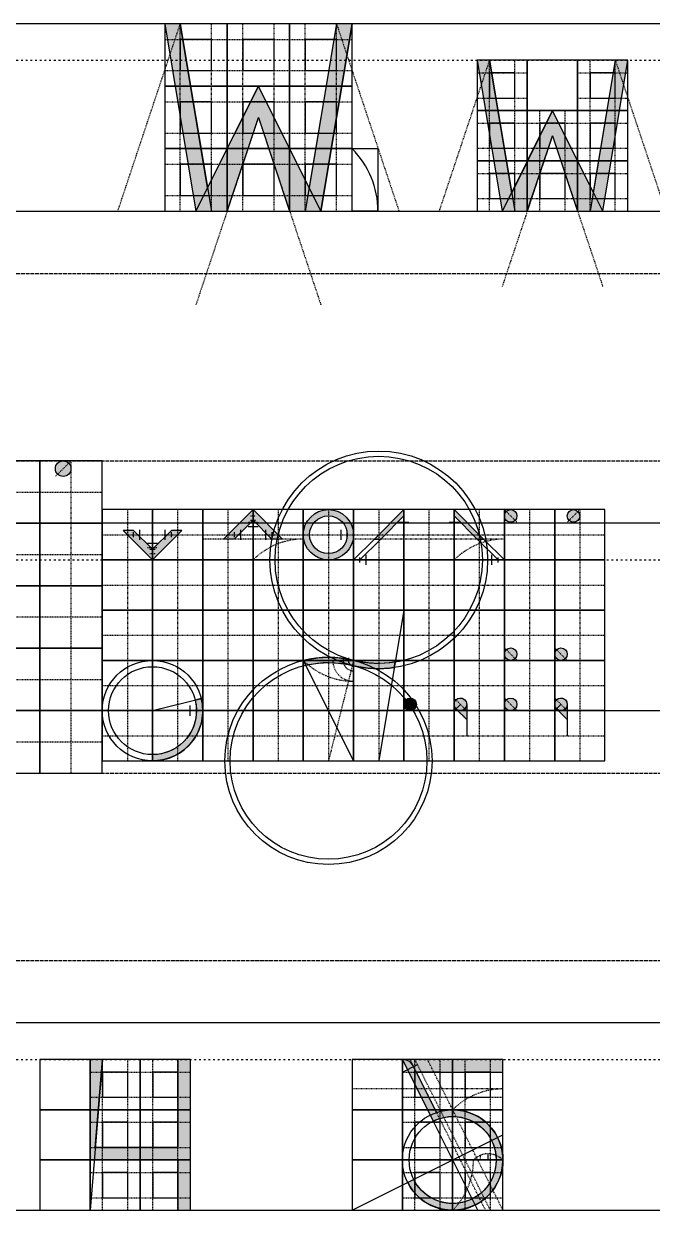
# Model space of a CAD drawing. Header units: millimetres. Extents: x -19 to 3010, y -292 to 470.
# Drawn here: x 2672.4 to 2773, y -80 to 110 of the extents above; entities that cross this region are included whole.
import ezdxf

# ---------------------------------------------------------------- set-up
doc = ezdxf.new("R2010")
doc.units = ezdxf.units.MM
doc.linetypes.add('ACAD_ISO02W100', pattern=[15, 12, -3])
doc.linetypes.add('ACAD_ISO03W100', pattern=[30, 12, -18])
for name, color, linetype in [('GUIDES', 252, 'Continuous'), ('guides_minor', 12, 'Continuous'), ('Lettering', 7, 'Continuous'), ('LINES', 252, 'Continuous'), ('Outlines', 5, 'Continuous')]:
    doc.layers.add(name, color=color, linetype=linetype)

msp = doc.modelspace()

# ---------------------------------------------------------------- hatches: boundary and pattern name
at = {"layer": 'Lettering'}
h = msp.add_hatch(color=256, dxfattribs=at)
h.dxf.hatch_style = 1
h.paths.add_polyline_path([(2695, 110), (2700, 80), (2705, 80), (2710, 95), (2715, 80), (2720, 80), (2725, 110), (2722.5, 110), (2718.125, 83.75), (2710, 100), (2701.875, 83.75), (2697.5, 110)])
h = msp.add_hatch(color=256, dxfattribs=at)
h.dxf.hatch_style = 1
h.paths.add_polyline_path([(2745, 104.142135623731), (2749.023689270622, 80), (2753.047378541244, 79.99999999999994), (2757.071067811865, 92.07106781186542), (2761.094757082487, 80), (2765.118446353109, 80), (2769.142135623731, 104.142135623731), (2767.13029098842, 104.142135623731), (2763.609562876626, 83.01776695296684), (2757.071067811865, 96.09475708248729), (2750.547399266526, 82.92880783643868), (2747.011844635311, 104.142135623731)])
h = msp.add_hatch(color=256, dxfattribs=at)
h.dxf.hatch_style = 1
edge = h.paths.add_edge_path()
edge.add_arc((2678.75, 38.74999999999997), 1.25, 0, 360)
edge = h.paths.add_edge_path()
edge.add_arc((2666.25, 38.74999999999997), 1.25, 0, 360)
h = msp.add_hatch(color=256, dxfattribs=at)
h.dxf.hatch_style = 1
h.paths.add_polyline_path([(2704.42809041582, 27.47546895706417), (2709.142135623731, 32.18951416497447), (2713.856180831641, 27.47546895706417), (2712.159902576697, 27.47546895706417), (2709.142135623731, 30.49323591003052), (2706.124368670765, 27.47546895706416)])
h = msp.add_hatch(color=256, dxfattribs=at)
h.dxf.hatch_style = 1
edge = h.paths.add_edge_path(flags=16)
edge.add_arc((2721.213203435596, 28.16582489435266), 3.017766952966356, 0, 360)
edge = h.paths.add_edge_path()
edge.add_arc((2721.213203435596, 28.16582489435267), 4.023689270621809, 0, 360)
h = msp.add_hatch(color=256, dxfattribs=at)
h.dxf.hatch_style = 1
h.paths.add_polyline_path([(2733.284271247462, 32.18951416497447), (2728.570226039551, 27.47546895706417), (2729.576148357207, 27.47546895706417), (2733.284271247462, 31.18359184731901)])
h = msp.add_hatch(color=256, dxfattribs=at)
h.dxf.hatch_style = 1
h.paths.add_polyline_path([(2741.331649788705, 32.18951416497447), (2741.331649788705, 31.18359184731901), (2745.039772678961, 27.47546895706417), (2746.045694996616, 27.47546895706417)])
h = msp.add_hatch(color=256, dxfattribs=at)
h.dxf.hatch_style = 1
edge = h.paths.add_edge_path()
edge.add_arc((2760.444173824158, 31.18359184731899), 1.005922317655452, 0, 360)
edge = h.paths.add_edge_path()
edge.add_arc((2750.384950647604, 31.18359184731899), 1.005922317655452, 0, 360)
h = msp.add_hatch(color=256, dxfattribs=at)
h.dxf.hatch_style = 1
h.paths.add_polyline_path([(2688.333333333333, 28.85618083164115), (2693.047378541243, 24.14213562373085), (2697.761423749153, 28.85618083164115), (2696.06514549421, 28.85618083164115), (2693.047378541243, 25.8384138786748), (2690.029611588277, 28.85618083164116)])
h = msp.add_hatch(color=256, dxfattribs=at)
h.dxf.hatch_style = 1
edge = h.paths.add_edge_path()
edge.add_arc((2750.384950647604, 1.005922317655475), 1.005922317655452, 0, 360)
edge = h.paths.add_edge_path()
edge.add_arc((2750.384950647604, 9.053300858899092), 1.005922317655452, 0, 360)
h = msp.add_hatch(color=256, dxfattribs=at)
h.dxf.hatch_style = 1
edge = h.paths.add_edge_path()
edge.add_arc((2758.432329188849, 9.053300858899092), 1.005922317655452, 0, 360)
edge = h.paths.add_edge_path()
edge.add_arc((2758.432329188849, 1.005922317655476), 1.005922317655219, -1.1368683772161603e-13, 225.0000000000313, ccw=False)
edge.add_line((2759.438251506504, 1.005922317655475), (2759.438251506505, -1.422588984321918))
edge.add_line((2759.438251506505, -1.422588984321918), (2757.721034696688, 0.2946278254941936))
h = msp.add_hatch(color=256, dxfattribs=at)
h.dxf.hatch_style = 1
edge = h.paths.add_edge_path()
edge.add_arc((2729.26058197684, 24.14213562373189), 16.59009586743925, 255.9637565320735, 279.1389823702931, ccw=False)
edge.add_arc((2721.213203435596, -8.047378541242836), 16.5900958674374, 75.96375653207352, 104.0362434679265)
edge.add_line((2717.189514164975, 8.047378541243623), (2717.573685234936, 7.27903640131992))
edge.add_arc((2721.225994181081, -8.003956049329037), 15.71334524805838, 75.77514619565108, 103.44038869516112, ccw=False)
edge.add_arc((2729.262650236139, 24.09713298288808), 17.37859367823607, 256.0978828595977, 278.233587215712)
edge.add_line((2731.75142340301, 6.897670015775185), (2731.895584216388, 7.762634896041704))
h = msp.add_hatch(color=256, dxfattribs=at)
h.dxf.hatch_style = 1
edge = h.paths.add_edge_path()
edge.add_line((2700.854482478861, 1.951775984404504), (2699.878594486659, 1.707803986353935))
edge.add_arc((2693.047378541244, -7.593925488436071e-14), 7.041456223588258, -90.0000000000037, 14.036243467926909, ccw=False)
edge.add_line((2693.047378541243, -7.041456223588165), (2693.047378541243, -8.047378541243617))
edge.add_arc((2693.047378541244, -4.587441537751147e-13), 8.047378541243159, 269.9999999999935, 374.0362434679309)
h = msp.add_hatch(color=256, dxfattribs=at)
h.dxf.hatch_style = 1
edge = h.paths.add_edge_path()
edge.add_arc((2734.290193565118, 1.005922317655475), 1.005922317655452, 0, 360)
h = msp.add_hatch(color=256, dxfattribs=at)
h.dxf.hatch_style = 1
edge = h.paths.add_edge_path()
edge.add_arc((2742.337572106361, 1.005922317655476), 1.005922317655541, -1.1368683772161603e-13, 225.000000000013, ccw=False)
edge.add_line((2743.343494424017, 1.005922317655475), (2743.343494424017, -1.422588984321918))
edge.add_line((2743.343494424017, -1.422588984321918), (2741.6262776142, 0.2946278254941936))
h = msp.add_hatch(color=256, dxfattribs=at)
h.dxf.hatch_style = 1
h.paths.add_polyline_path([(2683.047378541244, -55.85786437626905), (2683.047378541244, -71.95262145875631), (2697.13029098842, -71.95262145875631), (2697.13029098842, -80), (2699.142135623731, -80), (2699.142135623731, -55.85786437626906), (2697.13029098842, -55.85786437626906), (2697.13029098842, -69.9407768234455), (2683.88564713929, -69.94077682344545), (2685.059223176555, -55.85786437626906)])
h = msp.add_hatch(color=256, dxfattribs=at)
h.dxf.hatch_style = 1
edge = h.paths.add_edge_path()
edge.add_arc((2741.094757082487, -71.95262145875638), 8.047378541243566, 206.5650511770767, 468.6215464369924)
edge.add_line((2738.525102762481, -64.32653608933228), (2735.296689223605, -57.86970901157997))
edge.add_line((2735.296689223605, -57.86970901157997), (2749.142135623731, -57.86970901157995))
edge.add_line((2749.142135623731, -57.86970901157995), (2749.142135623731, -55.85786437626885))
edge.add_line((2749.142135623731, -55.85786437626885), (2733.047378541244, -55.85786437626885))
edge.add_line((2733.047378541244, -55.85786437626885), (2737.977434126503, -65.71797554678759))
edge.add_arc((2741.094757082487, -71.95262145875633), 6.970546037401691, -153.43494882292566, 116.56505117707891, ccw=False)
edge.add_line((2734.860111170518, -75.06994441474032), (2733.89696289893, -75.55151855053496))

# ---------------------------------------------------------------- linework, layer by layer
at = {"layer": 'GUIDES', "linetype": 'ACAD_ISO02W100', "ltscale": 0.005}
for p, q in [((2697.5, 100), (2697.5, 110)), ((2702.5, 100), (2702.5, 110)), ((2707.5, 100), (2707.5, 110)), ((2712.5, 100), (2712.5, 110)), ((2717.5, 100), (2717.5, 110)), ((2722.5, 100), (2722.5, 110)), ((2695, 107.5), (2705, 107.5)), ((2705, 107.5), (2715, 107.5)), ((2715, 107.5), (2725, 107.5)), ((2747.011844635311, 96.09475708248726), (2747.011844635311, 104.142135623731)), ((2751.035533905932, 96.09475708248726), (2751.035533905932, 104.142135623731)), ((2763.106601717798, 96.09475708248726), (2763.106601717798, 104.142135623731)), ((2767.13029098842, 96.09475708248726), (2767.13029098842, 104.142135623731)), ((2695, 102.5), (2705, 102.5)), ((2705, 102.5), (2715, 102.5)), ((2715, 102.5), (2725, 102.5)), ((2745, 102.13029098842), (2753.047378541244, 102.13029098842)), ((2761.094757082487, 102.13029098842), (2769.142135623731, 102.13029098842)), ((2697.5, 90), (2697.5, 100)), ((2702.5, 90), (2702.5, 100)), ((2707.5, 90), (2707.5, 100)), ((2712.5, 90), (2712.5, 100)), ((2717.5, 90), (2717.5, 100)), ((2722.5, 90), (2722.5, 100)), ((2695, 97.5), (2705, 97.5)), ((2705, 97.5), (2715, 97.5)), ((2715, 97.5), (2725, 97.5)), ((2745, 98.10660171779818), (2753.047378541244, 98.10660171779818)), ((2761.094757082487, 98.10660171779818), (2769.142135623731, 98.10660171779818)), ((2747.011844635311, 88.04737854124357), (2747.011844635311, 96.09475708248726)), ((2751.035533905932, 88.04737854124357), (2751.035533905932, 96.09475708248726)), ((2755.059223176554, 88.04737854124357), (2755.059223176554, 96.09475708248726)), ((2759.082912447176, 88.04737854124357), (2759.082912447176, 96.09475708248726)), ((2763.106601717798, 88.04737854124357), (2763.106601717798, 96.09475708248726)), ((2767.13029098842, 88.04737854124357), (2767.13029098842, 96.09475708248726)), ((2745, 94.08291244717634), (2753.047378541244, 94.08291244717634)), ((2753.047378541244, 94.08291244717634), (2761.094757082487, 94.08291244717634)), ((2761.094757082487, 94.08291244717634), (2769.142135623731, 94.08291244717634)), ((2695, 92.5), (2705, 92.5)), ((2705, 92.5), (2715, 92.5)), ((2715, 92.5), (2725, 92.5)), ((2697.5, 80), (2697.5, 90)), ((2702.5, 80), (2702.5, 90)), ((2707.5, 80), (2707.5, 90)), ((2712.5, 80), (2712.5, 90)), ((2717.5, 80), (2717.5, 90)), ((2722.5, 80), (2722.5, 90)), ((2745, 90.0592231765545), (2753.047378541244, 90.0592231765545)), ((2753.047378541244, 90.0592231765545), (2761.094757082487, 90.0592231765545)), ((2761.094757082487, 90.0592231765545), (2769.142135623731, 90.0592231765545)), ((2695, 87.5), (2705, 87.5)), ((2705, 87.5), (2715, 87.5)), ((2715, 87.5), (2725, 87.5)), ((2747.011844635311, 80), (2747.011844635311, 88.04737854124369)), ((2751.035533905932, 80), (2751.035533905932, 88.04737854124369)), ((2755.059223176554, 80), (2755.059223176554, 88.04737854124369)), ((2759.082912447176, 80), (2759.082912447176, 88.04737854124369)), ((2763.106601717798, 80), (2763.106601717798, 88.04737854124369)), ((2767.13029098842, 80), (2767.13029098842, 88.04737854124369)), ((2745, 86.03553390593277), (2753.047378541244, 86.03553390593277)), ((2753.047378541244, 86.03553390593277), (2761.094757082487, 86.03553390593277)), ((2761.094757082487, 86.03553390593277), (2769.142135623731, 86.03553390593277)), ((2695, 82.5), (2705, 82.5)), ((2705, 82.5), (2715, 82.5)), ((2715, 82.5), (2725, 82.5)), ((2745, 82.01184463531092), (2753.047378541244, 82.01184463531092)), ((2753.047378541244, 82.01184463531092), (2761.094757082487, 82.01184463531092)), ((2761.094757082487, 82.01184463531092), (2769.142135623731, 82.01184463531092)), ((2680, 40), (2680, -10)), ((2585, 35), (2685, 35)), ((2689.023689270622, 32.18951416497447), (2689.023689270622, -8.047378541243617)), ((2697.071067811866, 32.18951416497447), (2697.071067811866, -8.047378541243617)), ((2705.118446353109, 32.18951416497448), (2705.118446353109, -8.047378541243612)), ((2713.165824894353, 32.18951416497448), (2713.165824894353, -8.047378541243612)), ((2721.213203435596, 32.18951416497448), (2721.213203435596, -8.047378541243612)), ((2729.26058197684, 32.18951416497447), (2729.26058197684, -8.047378541243617)), ((2737.307960518084, 32.18951416497447), (2737.307960518084, -8.047378541243617)), ((2745.355339059327, 32.18951416497447), (2745.355339059327, -8.047378541243617)), ((2753.402717600571, 32.18951416497447), (2753.402717600571, -8.047378541243617)), ((2761.450096141814, 32.18951416497447), (2761.450096141814, -8.047378541243617)), ((2685, 28.16582489435266), (2765.473785412436, 28.16582489435266)), ((2585, 25), (2685, 25)), ((2685, 20.11844635310904), (2765.473785412436, 20.11844635310904)), ((2585, 15), (2685, 15)), ((2685, 12.07106781186543), (2765.473785412436, 12.07106781186543)), ((2585, 5), (2685, 5)), ((2685, 4.023689270621809), (2765.473785412436, 4.023689270621809)), ((2585, -5), (2685, -5)), ((2685, -4.023689270621809), (2765.473785412436, -4.023689270621809)), ((2685.059223176554, -63.90524291751274), (2685.059223176554, -55.85786437626905)), ((2689.082912447176, -63.90524291751274), (2689.082912447176, -55.85786437626905)), ((2693.106601717798, -63.90524291751274), (2693.106601717798, -55.85786437626905)), ((2697.13029098842, -63.90524291751274), (2697.13029098842, -55.85786437626905)), ((2735.059223176554, -63.90524291751274), (2735.059223176554, -55.85786437626905)), ((2739.082912447176, -63.90524291751274), (2739.082912447176, -55.85786437626905)), ((2743.106601717798, -63.90524291751274), (2743.106601717798, -55.85786437626905)), ((2747.13029098842, -63.90524291751274), (2747.13029098842, -55.85786437626905)), ((2683.047378541244, -57.86970901157997), (2691.094757082487, -57.86970901157997)), ((2691.094757082487, -57.86970901157997), (2699.142135623731, -57.86970901157997)), ((2733.047378541244, -57.86970901157997), (2741.094757082487, -57.86970901157997)), ((2741.094757082487, -57.86970901157997), (2749.142135623731, -57.86970901157997)), ((2683.047378541244, -61.89339828220182), (2691.094757082487, -61.89339828220182)), ((2691.094757082487, -61.89339828220182), (2699.142135623731, -61.89339828220182)), ((2733.047378541244, -61.89339828220182), (2741.094757082487, -61.89339828220182)), ((2741.094757082487, -61.89339828220182), (2749.142135623731, -61.89339828220182)), ((2685.059223176554, -71.95262145875637), (2685.059223176554, -63.90524291751268)), ((2689.082912447176, -71.95262145875637), (2689.082912447176, -63.90524291751268)), ((2693.106601717798, -71.95262145875643), (2693.106601717798, -63.90524291751274)), ((2697.13029098842, -71.95262145875643), (2697.13029098842, -63.90524291751274)), ((2735.059223176554, -71.95262145875643), (2735.059223176554, -63.90524291751274)), ((2739.082912447176, -71.95262145875643), (2739.082912447176, -63.90524291751274)), ((2743.106601717797, -71.95262145875716), (2743.106601717797, -63.90524291751348)), ((2747.130290988419, -71.95262145875716), (2747.130290988419, -63.90524291751348)), ((2683.047378541244, -65.9170875528236), (2691.094757082487, -65.9170875528236)), ((2691.094757082487, -65.91708755282366), (2699.142135623731, -65.91708755282366)), ((2733.047378541244, -65.91708755282366), (2741.094757082487, -65.91708755282366)), ((2741.094757082486, -65.9170875528244), (2749.14213562373, -65.9170875528244)), ((2683.047378541244, -69.94077682344545), (2691.094757082487, -69.94077682344545)), ((2691.094757082487, -69.9407768234455), (2699.142135623731, -69.9407768234455)), ((2733.047378541244, -69.9407768234455), (2741.094757082487, -69.9407768234455)), ((2741.094757082486, -69.94077682344624), (2749.14213562373, -69.94077682344624)), ((2685.059223176554, -80), (2685.059223176554, -71.95262145875631)), ((2689.082912447176, -80), (2689.082912447176, -71.95262145875631)), ((2693.106601717798, -80), (2693.106601717798, -71.95262145875631)), ((2697.13029098842, -80), (2697.13029098842, -71.95262145875631)), ((2735.059223176554, -80), (2735.059223176554, -71.95262145875631)), ((2739.082912447176, -80), (2739.082912447176, -71.95262145875631)), ((2743.106601717798, -80.00000000000006), (2743.106601717798, -71.95262145875637)), ((2747.13029098842, -80.00000000000006), (2747.13029098842, -71.95262145875637)), ((2683.047378541244, -73.96446609406723), (2691.094757082487, -73.96446609406723)), ((2691.094757082487, -73.96446609406723), (2699.142135623731, -73.96446609406723)), ((2733.047378541244, -73.96446609406723), (2741.094757082487, -73.96446609406723)), ((2741.094757082487, -73.96446609406729), (2749.142135623731, -73.96446609406729)), ((2683.047378541244, -77.98815536468908), (2691.094757082487, -77.98815536468908)), ((2691.094757082487, -77.98815536468908), (2699.142135623731, -77.98815536468908)), ((2733.047378541244, -77.98815536468908), (2741.094757082487, -77.98815536468908)), ((2741.094757082487, -77.98815536468913), (2749.142135623731, -77.98815536468913))]:
    msp.add_line(p, q, dxfattribs=at)
at = {"layer": 'GUIDES'}
for points in [[(2695, 100), (2705, 100), (2705, 110), (2695, 110)], [(2705, 100), (2715, 100), (2715, 110), (2705, 110)], [(2715, 100), (2725, 100), (2725, 110), (2715, 110)], [(2697.5, 102.5), (2702.5, 102.5), (2702.5, 107.5), (2697.5, 107.5)], [(2707.5, 102.5), (2712.5, 102.5), (2712.5, 107.5), (2707.5, 107.5)], [(2717.5, 102.5), (2722.5, 102.5), (2722.5, 107.5), (2717.5, 107.5)], [(2745, 96.09475708248726), (2753.047378541244, 96.09475708248726), (2753.047378541244, 104.142135623731), (2745, 104.142135623731)], [(2753.047378541244, 96.09475708248726), (2761.094757082487, 96.09475708248726), (2761.094757082487, 104.142135623731), (2753.047378541244, 104.142135623731)], [(2761.094757082487, 96.09475708248726), (2769.142135623731, 96.09475708248726), (2769.142135623731, 104.142135623731), (2761.094757082487, 104.142135623731)], [(2747.011844635311, 98.10660171779818), (2751.035533905932, 98.10660171779818), (2751.035533905932, 102.13029098842), (2747.011844635311, 102.13029098842)], [(2763.106601717798, 98.10660171779818), (2767.13029098842, 98.10660171779818), (2767.13029098842, 102.13029098842), (2763.106601717798, 102.13029098842)], [(2695, 90), (2705, 90), (2705, 100), (2695, 100)], [(2705, 90), (2715, 90), (2715, 100), (2705, 100)], [(2715, 90), (2725, 90), (2725, 100), (2715, 100)], [(2697.5, 92.5), (2702.5, 92.5), (2702.5, 97.5), (2697.5, 97.5)], [(2707.5, 92.5), (2712.5, 92.5), (2712.5, 97.5), (2707.5, 97.5)], [(2717.5, 92.5), (2722.5, 92.5), (2722.5, 97.5), (2717.5, 97.5)], [(2745, 88.04737854124369), (2753.047378541244, 88.04737854124369), (2753.047378541244, 96.09475708248726), (2745, 96.09475708248726)], [(2753.047378541244, 88.04737854124369), (2761.094757082487, 88.04737854124369), (2761.094757082487, 96.09475708248726), (2753.047378541244, 96.09475708248726)], [(2761.094757082487, 88.04737854124369), (2769.142135623731, 88.04737854124369), (2769.142135623731, 96.09475708248726), (2761.094757082487, 96.09475708248726)], [(2747.011844635311, 90.0592231765545), (2751.035533905932, 90.0592231765545), (2751.035533905932, 94.08291244717634), (2747.011844635311, 94.08291244717634)], [(2755.059223176554, 90.0592231765545), (2759.082912447176, 90.0592231765545), (2759.082912447176, 94.08291244717634), (2755.059223176554, 94.08291244717634)], [(2763.106601717798, 90.0592231765545), (2767.13029098842, 90.0592231765545), (2767.13029098842, 94.08291244717634), (2763.106601717798, 94.08291244717634)], [(2695, 80), (2705, 80), (2705, 90), (2695, 90)], [(2705, 80), (2715, 80), (2715, 90), (2705, 90)], [(2715, 80), (2725, 80), (2725, 90), (2715, 90)], [(2729.142135623731, 80), (2725, 80), (2725, 90), (2729.142135623731, 90)], [(2697.5, 82.5), (2702.5, 82.5), (2702.5, 87.5), (2697.5, 87.5)], [(2707.5, 82.5), (2712.5, 82.5), (2712.5, 87.5), (2707.5, 87.5)], [(2717.5, 82.5), (2722.5, 82.5), (2722.5, 87.5), (2717.5, 87.5)], [(2745, 80), (2753.047378541244, 80), (2753.047378541244, 88.04737854124369), (2745, 88.04737854124369)], [(2753.047378541244, 80), (2761.094757082487, 80), (2761.094757082487, 88.04737854124369), (2753.047378541244, 88.04737854124369)], [(2761.094757082487, 80), (2769.142135623731, 80), (2769.142135623731, 88.04737854124369), (2761.094757082487, 88.04737854124369)], [(2747.011844635311, 82.01184463531092), (2751.035533905932, 82.01184463531092), (2751.035533905932, 86.03553390593277), (2747.011844635311, 86.03553390593277)], [(2755.059223176554, 82.01184463531092), (2759.082912447176, 82.01184463531092), (2759.082912447176, 86.03553390593277), (2755.059223176554, 86.03553390593277)], [(2763.106601717798, 82.01184463531092), (2767.13029098842, 82.01184463531092), (2767.13029098842, 86.03553390593277), (2763.106601717798, 86.03553390593277)], [(2665, 30), (2675, 30), (2675, 40), (2665, 40)], [(2675, 30), (2685, 30), (2685, 40), (2675, 40)], [(2685, 24.14213562373085), (2693.047378541243, 24.14213562373085), (2693.047378541243, 32.18951416497447), (2685, 32.18951416497447)], [(2693.047378541243, 24.14213562373085), (2701.094757082487, 24.14213562373085), (2701.094757082487, 32.18951416497447), (2693.047378541243, 32.18951416497447)], [(2701.094757082487, 24.14213562373086), (2709.142135623731, 24.14213562373086), (2709.142135623731, 32.18951416497448), (2701.094757082487, 32.18951416497448)], [(2709.142135623731, 24.14213562373086), (2717.189514164975, 24.14213562373086), (2717.189514164975, 32.18951416497448), (2709.142135623731, 32.18951416497448)], [(2717.189514164975, 24.14213562373086), (2725.236892706218, 24.14213562373086), (2725.236892706218, 32.18951416497448), (2717.189514164975, 32.18951416497448)], [(2725.236892706218, 24.14213562373085), (2733.284271247462, 24.14213562373085), (2733.284271247462, 32.18951416497447), (2725.236892706218, 32.18951416497447)], [(2733.284271247462, 24.14213562373085), (2741.331649788705, 24.14213562373085), (2741.331649788705, 32.18951416497447), (2733.284271247462, 32.18951416497447)], [(2741.331649788705, 24.14213562373085), (2749.379028329949, 24.14213562373085), (2749.379028329949, 32.18951416497447), (2741.331649788705, 32.18951416497447)], [(2749.379028329949, 24.14213562373085), (2757.426406871193, 24.14213562373085), (2757.426406871193, 32.18951416497447), (2749.379028329949, 32.18951416497447)], [(2757.426406871193, 24.14213562373085), (2765.473785412436, 24.14213562373085), (2765.473785412436, 32.18951416497447), (2757.426406871193, 32.18951416497447)], [(2665, 20), (2675, 20), (2675, 30), (2665, 30)], [(2675, 20), (2685, 20), (2685, 30), (2675, 30)], [(2685, 16.09475708248723), (2693.047378541243, 16.09475708248723), (2693.047378541243, 24.14213562373085), (2685, 24.14213562373085)], [(2693.047378541243, 16.09475708248723), (2701.094757082487, 16.09475708248723), (2701.094757082487, 24.14213562373085), (2693.047378541243, 24.14213562373085)], [(2701.094757082487, 16.09475708248724), (2709.142135623731, 16.09475708248724), (2709.142135623731, 24.14213562373086), (2701.094757082487, 24.14213562373086)], [(2709.142135623731, 16.09475708248724), (2717.189514164975, 16.09475708248724), (2717.189514164975, 24.14213562373086), (2709.142135623731, 24.14213562373086)], [(2717.189514164975, 16.09475708248724), (2725.236892706218, 16.09475708248724), (2725.236892706218, 24.14213562373086), (2717.189514164975, 24.14213562373086)], [(2725.236892706218, 16.09475708248723), (2733.284271247462, 16.09475708248723), (2733.284271247462, 24.14213562373085), (2725.236892706218, 24.14213562373085)], [(2733.284271247462, 16.09475708248723), (2741.331649788705, 16.09475708248723), (2741.331649788705, 24.14213562373085), (2733.284271247462, 24.14213562373085)], [(2741.331649788705, 16.09475708248723), (2749.379028329949, 16.09475708248723), (2749.379028329949, 24.14213562373085), (2741.331649788705, 24.14213562373085)], [(2749.379028329949, 16.09475708248723), (2757.426406871193, 16.09475708248723), (2757.426406871193, 24.14213562373085), (2749.379028329949, 24.14213562373085)], [(2757.426406871193, 16.09475708248723), (2765.473785412436, 16.09475708248723), (2765.473785412436, 24.14213562373085), (2757.426406871193, 24.14213562373085)], [(2665, 10), (2675, 10), (2675, 20), (2665, 20)], [(2675, 10), (2685, 10), (2685, 20), (2675, 20)], [(2685, 8.047378541243617), (2693.047378541243, 8.047378541243617), (2693.047378541243, 16.09475708248723), (2685, 16.09475708248723)], [(2693.047378541243, 8.047378541243617), (2701.094757082487, 8.047378541243617), (2701.094757082487, 16.09475708248723), (2693.047378541243, 16.09475708248723)], [(2701.094757082487, 8.047378541243623), (2709.142135623731, 8.047378541243623), (2709.142135623731, 16.09475708248724), (2701.094757082487, 16.09475708248724)], [(2709.142135623731, 8.047378541243623), (2717.189514164975, 8.047378541243623), (2717.189514164975, 16.09475708248724), (2709.142135623731, 16.09475708248724)], [(2717.189514164975, 8.047378541243623), (2725.236892706218, 8.047378541243623), (2725.236892706218, 16.09475708248724), (2717.189514164975, 16.09475708248724)], [(2725.236892706218, 8.047378541243617), (2733.284271247462, 8.047378541243617), (2733.284271247462, 16.09475708248723), (2725.236892706218, 16.09475708248723)], [(2733.284271247462, 8.047378541243617), (2741.331649788705, 8.047378541243617), (2741.331649788705, 16.09475708248723), (2733.284271247462, 16.09475708248723)], [(2741.331649788705, 8.047378541243617), (2749.379028329949, 8.047378541243617), (2749.379028329949, 16.09475708248723), (2741.331649788705, 16.09475708248723)], [(2749.379028329949, 8.047378541243617), (2757.426406871193, 8.047378541243617), (2757.426406871193, 16.09475708248723), (2749.379028329949, 16.09475708248723)], [(2757.426406871193, 8.047378541243617), (2765.473785412436, 8.047378541243617), (2765.473785412436, 16.09475708248723), (2757.426406871193, 16.09475708248723)], [(2665, 0), (2675, 0), (2675, 10), (2665, 10)], [(2675, 0), (2685, 0), (2685, 10), (2675, 10)], [(2685, 0), (2693.047378541243, 0), (2693.047378541243, 8.047378541243617), (2685, 8.047378541243617)], [(2693.047378541243, 0), (2701.094757082487, 0), (2701.094757082487, 8.047378541243617), (2693.047378541243, 8.047378541243617)], [(2701.094757082487, 5.718006364392364e-15), (2709.142135623731, 5.718006364392364e-15), (2709.142135623731, 8.047378541243623), (2701.094757082487, 8.047378541243623)], [(2709.142135623731, 5.718006364392364e-15), (2717.189514164975, 5.718006364392364e-15), (2717.189514164975, 8.047378541243623), (2709.142135623731, 8.047378541243623)], [(2717.189514164975, 5.718006364392364e-15), (2725.236892706218, 5.718006364392364e-15), (2725.236892706218, 8.047378541243623), (2717.189514164975, 8.047378541243623)], [(2725.236892706218, 0), (2733.284271247462, 0), (2733.284271247462, 8.047378541243617), (2725.236892706218, 8.047378541243617)], [(2733.284271247462, 0), (2741.331649788705, 0), (2741.331649788705, 8.047378541243617), (2733.284271247462, 8.047378541243617)], [(2741.331649788705, 0), (2749.379028329949, 0), (2749.379028329949, 8.047378541243617), (2741.331649788705, 8.047378541243617)], [(2749.379028329949, 0), (2757.426406871193, 0), (2757.426406871193, 8.047378541243617), (2749.379028329949, 8.047378541243617)], [(2757.426406871193, 0), (2765.473785412436, 0), (2765.473785412436, 8.047378541243617), (2757.426406871193, 8.047378541243617)], [(2665, -10), (2675, -10), (2675, 0), (2665, 0)], [(2675, -10), (2685, -10), (2685, 0), (2675, 0)], [(2685, -8.047378541243617), (2693.047378541243, -8.047378541243617), (2693.047378541243, 0), (2685, 0)], [(2693.047378541243, -8.047378541243617), (2701.094757082487, -8.047378541243617), (2701.094757082487, 0), (2693.047378541243, 0)], [(2701.094757082487, -8.047378541243612), (2709.142135623731, -8.047378541243612), (2709.142135623731, 5.718006364392364e-15), (2701.094757082487, 5.718006364392364e-15)], [(2709.142135623731, -8.047378541243612), (2717.189514164975, -8.047378541243612), (2717.189514164975, 5.718006364392364e-15), (2709.142135623731, 5.718006364392364e-15)], [(2717.189514164975, -8.047378541243612), (2725.236892706218, -8.047378541243612), (2725.236892706218, 5.718006364392364e-15), (2717.189514164975, 5.718006364392364e-15)], [(2725.236892706218, -8.047378541243617), (2733.284271247462, -8.047378541243617), (2733.284271247462, 0), (2725.236892706218, 0)], [(2733.284271247462, -8.047378541243617), (2741.331649788705, -8.047378541243617), (2741.331649788705, 0), (2733.284271247462, 0)], [(2741.331649788705, -8.047378541243617), (2749.379028329949, -8.047378541243617), (2749.379028329949, 0), (2741.331649788705, 0)], [(2749.379028329949, -8.047378541243617), (2757.426406871193, -8.047378541243617), (2757.426406871193, 0), (2749.379028329949, 0)], [(2757.426406871193, -8.047378541243617), (2765.473785412436, -8.047378541243617), (2765.473785412436, 0), (2757.426406871193, 0)], [(2675, -63.90524291751274), (2683.047378541244, -63.90524291751274), (2683.047378541244, -55.85786437626905), (2675, -55.85786437626905)], [(2683.047378541244, -63.90524291751274), (2691.094757082487, -63.90524291751274), (2691.094757082487, -55.85786437626905), (2683.047378541244, -55.85786437626905)], [(2691.094757082487, -63.90524291751274), (2699.142135623731, -63.90524291751274), (2699.142135623731, -55.85786437626905), (2691.094757082487, -55.85786437626905)], [(2725, -63.90524291751274), (2733.047378541244, -63.90524291751274), (2733.047378541244, -55.85786437626905), (2725, -55.85786437626905)], [(2733.047378541244, -63.90524291751274), (2741.094757082487, -63.90524291751274), (2741.094757082487, -55.85786437626905), (2733.047378541244, -55.85786437626905)], [(2741.094757082487, -63.90524291751274), (2749.142135623731, -63.90524291751274), (2749.142135623731, -55.85786437626905), (2741.094757082487, -55.85786437626905)], [(2685.059223176554, -61.89339828220182), (2689.082912447176, -61.89339828220182), (2689.082912447176, -57.86970901157997), (2685.059223176554, -57.86970901157997)], [(2693.106601717798, -61.89339828220182), (2697.13029098842, -61.89339828220182), (2697.13029098842, -57.86970901157997), (2693.106601717798, -57.86970901157997)], [(2735.059223176554, -61.89339828220182), (2739.082912447176, -61.89339828220182), (2739.082912447176, -57.86970901157997), (2735.059223176554, -57.86970901157997)], [(2743.106601717798, -61.89339828220182), (2747.13029098842, -61.89339828220182), (2747.13029098842, -57.86970901157997), (2743.106601717798, -57.86970901157997)], [(2675, -71.95262145875631), (2683.047378541244, -71.95262145875631), (2683.047378541244, -63.90524291751274), (2675, -63.90524291751274)], [(2683.047378541244, -71.95262145875631), (2691.094757082487, -71.95262145875631), (2691.094757082487, -63.90524291751274), (2683.047378541244, -63.90524291751274)], [(2691.094757082487, -71.95262145875631), (2699.142135623731, -71.95262145875631), (2699.142135623731, -63.90524291751274), (2691.094757082487, -63.90524291751274)], [(2725, -71.95262145875631), (2733.047378541244, -71.95262145875631), (2733.047378541244, -63.90524291751274), (2725, -63.90524291751274)], [(2733.047378541244, -71.95262145875631), (2741.094757082487, -71.95262145875631), (2741.094757082487, -63.90524291751274), (2733.047378541244, -63.90524291751274)], [(2741.094757082487, -71.95262145875631), (2749.142135623731, -71.95262145875631), (2749.142135623731, -63.90524291751274), (2741.094757082487, -63.90524291751274)], [(2685.059223176554, -69.94077682344545), (2689.082912447176, -69.94077682344545), (2689.082912447176, -65.9170875528236), (2685.059223176554, -65.9170875528236)], [(2693.106601717798, -69.9407768234455), (2697.13029098842, -69.9407768234455), (2697.13029098842, -65.91708755282366), (2693.106601717798, -65.91708755282366)], [(2735.059223176554, -69.9407768234455), (2739.082912447176, -69.9407768234455), (2739.082912447176, -65.91708755282366), (2735.059223176554, -65.91708755282366)], [(2743.106601717797, -69.94077682344624), (2747.130290988419, -69.94077682344624), (2747.130290988419, -65.9170875528244), (2743.106601717797, -65.9170875528244)], [(2675, -80), (2683.047378541244, -80), (2683.047378541244, -71.95262145875631), (2675, -71.95262145875631)], [(2683.047378541244, -80), (2691.094757082487, -80), (2691.094757082487, -71.95262145875631), (2683.047378541244, -71.95262145875631)], [(2691.094757082487, -80), (2699.142135623731, -80), (2699.142135623731, -71.95262145875631), (2691.094757082487, -71.95262145875631)], [(2725, -80), (2733.047378541244, -80), (2733.047378541244, -71.95262145875631), (2725, -71.95262145875631)], [(2733.047378541244, -80), (2741.094757082487, -80), (2741.094757082487, -71.95262145875631), (2733.047378541244, -71.95262145875631)], [(2741.094757082487, -80), (2749.142135623731, -80), (2749.142135623731, -71.95262145875631), (2741.094757082487, -71.95262145875631)], [(2685.059223176554, -77.98815536468908), (2689.082912447176, -77.98815536468908), (2689.082912447176, -73.96446609406723), (2685.059223176554, -73.96446609406723)], [(2693.106601717798, -77.98815536468908), (2697.13029098842, -77.98815536468908), (2697.13029098842, -73.96446609406723), (2693.106601717798, -73.96446609406723)], [(2735.059223176554, -77.98815536468908), (2739.082912447176, -77.98815536468908), (2739.082912447176, -73.96446609406723), (2735.059223176554, -73.96446609406723)], [(2743.106601717798, -77.98815536468913), (2747.13029098842, -77.98815536468913), (2747.13029098842, -73.96446609406729), (2743.106601717798, -73.96446609406729)]]:
    msp.add_lwpolyline(points, close=True, dxfattribs=at)
msp.add_arc((2715, 80), 14.14213562373095, 0, 44.99999999999493, dxfattribs=at)
at = {"layer": 'guides_minor', "linetype": 'ACAD_ISO03W100', "ltscale": 0.005}
for p, q in [((2687.5, 80), (2697.5, 110)), ((2722.5, 110), (2732.5, 80)), ((2738.964466094067, 80), (2747.011844635311, 104.142135623731)), ((2767.13029098842, 104.142135623731), (2775.177669529663, 80)), ((2710, 95), (2700, 65)), ((2710, 95), (2720, 65)), ((2757.071067811865, 92.07106781186542), (2749.023689270622, 67.92893218813447)), ((2757.071067811865, 92.07106781186542), (2765.118446353109, 67.92893218813447)), ((2746.361834717815, -79.99999999999987), (2734.29076690595, -55.85786437626885)), ((2747.13029098842, -80.0000000000002), (2735.059223176554, -55.85786437626918)), ((2749.142135623731, -80), (2737.071067811866, -55.85786437626898))]:
    msp.add_line(p, q, dxfattribs=at)
at = {"layer": 'guides_minor'}
for p, q in [((2695, 110), (2700, 80)), ((2697.5, 110), (2702.5, 80)), ((2722.5, 110), (2717.5, 80)), ((2725, 110), (2720, 80)), ((2747.011844635311, 104.142135623731), (2751.035533905932, 80)), ((2767.13029098842, 104.142135623731), (2763.106601717798, 80)), ((2700, 80), (2710, 100)), ((2720, 80), (2710, 100)), ((2749.096188176399, 80), (2757.071067811865, 96.09475708248729)), ((2765.118446353109, 80), (2757.071067811865, 96.09475708248729)), ((2708.739766696669, 30.49323591003052), (2709.544504550793, 30.49323591003052)), ((2690.029611588277, 27.76345596729041), (2690.029611588277, 28.56819382141477)), ((2691.035533905932, 27.36108704022823), (2691.035533905932, 28.97056274847695)), ((2695.059223176555, 27.36108704022823), (2695.059223176555, 28.97056274847695)), ((2696.06514549421, 27.76345596729026), (2696.06514549421, 28.56819382141462)), ((2706.124368670765, 28.56819382141491), (2706.124368670765, 27.76345596729055)), ((2707.13029098842, 28.97056274847709), (2707.13029098842, 27.36108704022837)), ((2708.337397769606, 29.48731359237507), (2709.946873477856, 29.48731359237507)), ((2711.153980259041, 28.97056274847709), (2711.153980259041, 27.36108704022837)), ((2712.159902576697, 28.56819382141506), (2712.159902576697, 27.7634559672907)), ((2723.225048070907, 27.36108704022823), (2723.225048070907, 28.97056274847695)), ((2724.230970388563, 27.76345596729041), (2724.230970388563, 28.56819382141477)), ((2692.242640687119, 26.84433619633025), (2693.852116395368, 26.84433619633025)), ((2728.570226039551, 27.47546895706417), (2725.236892706218, 24.14213562373086)), ((2726.242815023874, 24.14213562373085), (2729.576148357207, 27.47546895706417)), ((2745.039772678961, 27.47546895706417), (2748.373106012294, 24.14213562373063)), ((2746.045694996616, 27.47546895706417), (2749.379028329949, 24.14213562373135)), ((2692.645009614182, 25.8384138786748), (2693.449747468306, 25.8384138786748)), ((2727.248737341529, 23.33739776960642), (2727.248737341529, 24.94687347785515)), ((2747.367183694638, 23.33739776960642), (2747.367183694638, 24.94687347785515)), ((2726.242815023874, 23.73976669666852), (2726.242815023874, 24.54450455079288)), ((2748.373106012294, 23.73976669666845), (2748.373106012294, 24.54450455079281)), ((2733.284271247462, 16.09475708248723), (2729.26058197684, -8.047378541243617)), ((2717.189514164975, 8.047378541243623), (2725.236892706218, -8.047378541243617)), ((2723.570226039552, 8.449747468305791), (2723.570226039552, 7.645009614181429)), ((2724.403559372885, 8.449747468305802), (2724.403559372885, 7.645009614181439)), ((2693.047378541243, 0), (2701.094757082487, 2.011844635310907)), ((2699.082912447177, -0.8047378541244318), (2699.082912447177, 0.8047378541242917)), ((2700.088834764832, -0.4023689270624038), (2700.088834764832, 0.4023689270619579)), ((2742.337572106361, 1.005922317655475), (2741.331649788705, 0)), ((2743.343494424017, 1.005922317655475), (2743.343494424017, -4.023689270621809)), ((2758.432329188849, 1.005922317655475), (2757.426406871193, 0)), ((2759.438251506504, 1.005922317655475), (2759.438251506504, -4.023689270621809)), ((2685.059223176555, -55.85786437626906), (2683.047378541244, -80)), ((2745.118446353109, -80), (2733.047378541244, -55.85786437626905)), ((2733.047378541244, -57.86970901157997), (2735.461592103617, -56.6626022303935)), ((2725, -80), (2749.142135623731, -67.92893218813452)), ((2746.785112432313, -71.95262145875664), (2746.785112432313, -70.95262145875654))]:
    msp.add_line(p, q, dxfattribs=at)
at = {"layer": 'guides_minor', "linetype": 'ACAD_ISO02W100', "ltscale": 0.005}
for p, q in [((2680, 40), (2677.5, 37.49999999999994)), ((2708.739766696669, 31.18359184731901), (2709.544504550793, 31.18359184731901)), ((2749.379028329949, 32.18951416497447), (2751.39087296526, 30.17766952966352)), ((2761.450096141814, 32.18951416497447), (2759.438251506504, 30.17766952966352)), ((2708.337397769606, 30.17766952966356), (2709.946873477856, 30.17766952966356)), ((2717.189514164975, 27.47546895706417), (2701.094757082487, 27.47546895706417)), ((2749.379028329949, 27.47546895706417), (2725.236892706218, 27.47546895706417)), ((2692.242640687119, 26.15398025904176), (2693.852116395368, 26.15398025904176)), ((2692.645009614182, 25.14805794138631), (2693.449747468306, 25.14805794138631)), ((2749.379028329949, 10.05922317655457), (2751.39087296526, 8.047378541243617)), ((2757.426406871193, 10.05922317655457), (2759.438251506504, 8.047378541243617)), ((2725.236892706218, 8.047378541243617), (2721.213203435596, -8.047378541243612)), ((2733.284271247462, 2.01184463531095), (2735.296115882774, 0)), ((2741.331649788705, 2.01184463531095), (2743.343494424017, 0)), ((2749.379028329949, 2.01184463531095), (2751.39087296526, 0)), ((2757.426406871193, 2.01184463531095), (2759.438251506504, 0)), ((2741.331649788705, 0.5892556509890321), (2743.343494424017, -1.422588984321918)), ((2757.426406871193, 0.5892556509890321), (2759.438251506504, -1.422588984321918)), ((2749.142135623731, -60.57190958417939), (2725, -60.57190958417951)), ((2745.504921744736, -71.21296021594529), (2745.504921744736, -71.95262145875664)), ((2748.065303119889, -71.21296021594529), (2748.065303119889, -71.95262145875664))]:
    msp.add_line(p, q, dxfattribs=at)
at = {"layer": 'guides_minor', "ltscale": 0.005}
for p, q in [((2732.479533393337, 30.17766952966356), (2734.089009101586, 30.17766952966356)), ((2740.526911934581, 30.17766952966356), (2742.13638764283, 30.17766952966356))]:
    msp.add_line(p, q, dxfattribs=at)
at = {"layer": 'guides_minor'}
for centre, radius in [((2729.26058197684, 24.14213562373085), 17.42342920077125), ((2729.26058197684, 24.14213562373085), 16.59009586743819), ((2693.047378541243, 0), 8.047378541243617), ((2721.213203435596, -8.047378541243612), 16.5900958674382), ((2721.213203435596, -8.047378541243612), 15.75676253410514), ((2693.047378541243, 0), 7.041456223588165), ((2742.337572106361, 1.005922317655475), 1.005922317655452), ((2758.432329188849, 1.005922317655475), 1.005922317655452), ((2741.094757082487, -71.95262145875631), 8.047378541243688), ((2741.094757082487, -71.95262145875631), 6.970546037401618)]:
    msp.add_circle(centre, radius, dxfattribs=at)
at = {"layer": 'guides_minor', "linetype": 'ACAD_ISO02W100', "ltscale": 0.005}
for centre, radius, start, end in [((2717.189514164975, 16.09475708248724), 11.38071187457693, 90, 134.999999999994), ((2749.379028329949, 16.09475708248724), 11.38071187457693, 90, 134.9999999999941), ((2725.236892706218, 16.09475708248723), 11.38071187457693, 225.000000000006, 270), ((2725.236892706218, 8.047378541243617), 3.333333333333313, 180, 270), ((2725.236892706218, 8.04737854124361), 1.666666666666523, 179.9999999999999, 270), ((2725.236892706218, 8.047378541243626), 0.8333333333330785, 180.0000000000003, 270), ((2749.142135623731, -71.95262145875645), 11.38071187457706, 90, 135.0000000000051), ((2733.047378541244, -71.95262145875631), 11.38071187457704, 315.0000000000051, 0), ((2746.785112432313, -74.23039785187109), 3.277776393114799, 90, 135.979545816109), ((2746.785112432313, -74.23039785187206), 3.277776393115779, 44.02045418390006, 90)]:
    msp.add_arc(centre, radius, start, end, dxfattribs=at)
at = {"layer": 'guides_minor'}
msp.add_arc((2733.047378541244, -57.86970901157997), 2.011844635311121, 0, 90, dxfattribs=at)
at = {"layer": 'LINES'}
for p, q in [((3010, 110), (2460, 110)), ((2460, 80), (3010, 80)), ((3010, 30), (2460, 30)), ((2460, 0), (3010, 0)), ((3010, -50), (2460, -50)), ((2460, -80), (3010, -80))]:
    msp.add_line(p, q, dxfattribs=at)
at = {"layer": 'LINES', "linetype": 'ACAD_ISO03W100', "ltscale": 0.025}
for p, q in [((2465, 104.1421356237309), (3005, 104.1421356237309)), ((2465, 24.14213562373094), (3005, 24.14213562373094)), ((2465, -55.85786437626906), (3005, -55.85786437626906))]:
    msp.add_line(p, q, dxfattribs=at)
at = {"layer": 'LINES', "linetype": 'ACAD_ISO02W100', "ltscale": 0.05}
for p, q in [((2465, 70), (3005, 70)), ((2465, 40), (3005, 40)), ((2465, -10), (3005, -10)), ((2465, -40), (3005, -40))]:
    msp.add_line(p, q, dxfattribs=at)
at = {"layer": 'Outlines'}
for points in [[(2695, 110), (2700, 80), (2705, 80), (2710, 95), (2715, 80), (2720, 80), (2725, 110), (2722.5, 110), (2718.125, 83.75), (2710, 100), (2701.875, 83.75), (2697.5, 110)], [(2745, 104.142135623731), (2749.023689270622, 80), (2753.047378541244, 79.99999999999994), (2757.071067811865, 92.07106781186542), (2761.094757082487, 80), (2765.118446353109, 80), (2769.142135623731, 104.142135623731), (2767.13029098842, 104.142135623731), (2763.609562876626, 83.01776695296684), (2757.071067811865, 96.09475708248729), (2750.547399266526, 82.92880783643868), (2747.011844635311, 104.142135623731)], [(2704.42809041582, 27.47546895706417), (2709.142135623731, 32.18951416497447), (2713.856180831641, 27.47546895706417), (2712.159902576697, 27.47546895706417), (2709.142135623731, 30.49323591003052), (2706.124368670765, 27.47546895706416), (2704.42809041582, 27.47546895706416)], [(2733.284271247462, 32.18951416497447), (2728.570226039551, 27.47546895706417), (2729.576148357207, 27.47546895706417), (2733.284271247462, 31.18359184731901), (2733.284271247462, 32.18951416497447)], [(2741.331649788705, 32.18951416497447), (2741.331649788705, 31.18359184731901), (2745.039772678961, 27.47546895706417), (2746.045694996616, 27.47546895706417), (2741.331649788705, 32.18951416497447)], [(2688.333333333333, 28.85618083164115), (2693.047378541243, 24.14213562373085), (2697.761423749153, 28.85618083164115), (2696.06514549421, 28.85618083164115), (2693.047378541243, 25.8384138786748), (2690.029611588277, 28.85618083164116), (2688.333333333333, 28.85618083164116)], [(2683.047378541244, -55.85786437626905), (2683.047378541244, -71.95262145875631), (2697.13029098842, -71.95262145875631), (2697.13029098842, -80), (2699.142135623731, -80), (2699.142135623731, -55.85786437626906), (2697.13029098842, -55.85786437626906), (2697.13029098842, -69.9407768234455), (2683.88564713929, -69.94077682344545), (2685.059223176555, -55.85786437626906)]]:
    msp.add_lwpolyline(points, close=True, dxfattribs=at)
for points in [[(2731.895584216388, 7.762634896041704, -0.1014670840188392), (2725.236892706218, 8.047378541243624, 0.1231056256176606), (2717.189514164975, 8.047378541243623), (2717.573685234936, 7.27903640131992, -0.121302149660558), (2725.087201345649, 7.227599948564418, 0.09688669420452019), (2731.75142340301, 6.897670015775185)], [(2700.854482478861, 1.951775984404504), (2699.878594486659, 1.707803986353935, -0.4879283649265174), (2693.047378541243, -7.041456223588165), (2693.047378541243, -8.047378541243617, 0.4879283649265393), (2700.854482478861, 1.951775984404503)], [(2741.6262776142, 0.2946278254941935, -1.496605762665719), (2743.343494424017, 1.005922317655475), (2743.343494424017, -1.422588984321918)], [(2757.721034696688, 0.2946278254941935, -1.496605762665719), (2759.438251506504, 1.005922317655475), (2759.438251506505, -1.422588984321918)], [(2733.89696289893, -75.55151855053496, 2.195733933604006), (2738.525102762481, -64.32653608933228), (2735.296689223605, -57.86970901157997), (2749.142135623731, -57.86970901157995), (2749.142135623731, -55.85786437626885), (2733.047378541244, -55.85786437626885), (2737.977434126503, -65.71797554678759, -2.414213562373232), (2734.860111170518, -75.06994441474032)]]:
    msp.add_lwpolyline(points, format="xyb", close=True, dxfattribs=at)
for centre, radius in [((2678.75, 38.74999999999997), 1.25), ((2721.213203435596, 28.16582489435267), 4.023689270621809), ((2721.213203435596, 28.16582489435266), 3.017766952966356), ((2750.384950647604, 31.18359184731899), 1.005922317655452), ((2760.444173824158, 31.18359184731899), 1.005922317655452), ((2750.384950647604, 9.053300858899092), 1.005922317655452), ((2758.432329188849, 9.053300858899092), 1.005922317655452), ((2734.290193565118, 1.005922317655475), 1.005922317655452), ((2750.384950647604, 1.005922317655475), 1.005922317655452)]:
    msp.add_circle(centre, radius, dxfattribs=at)

doc.saveas('drawing.dxf')
